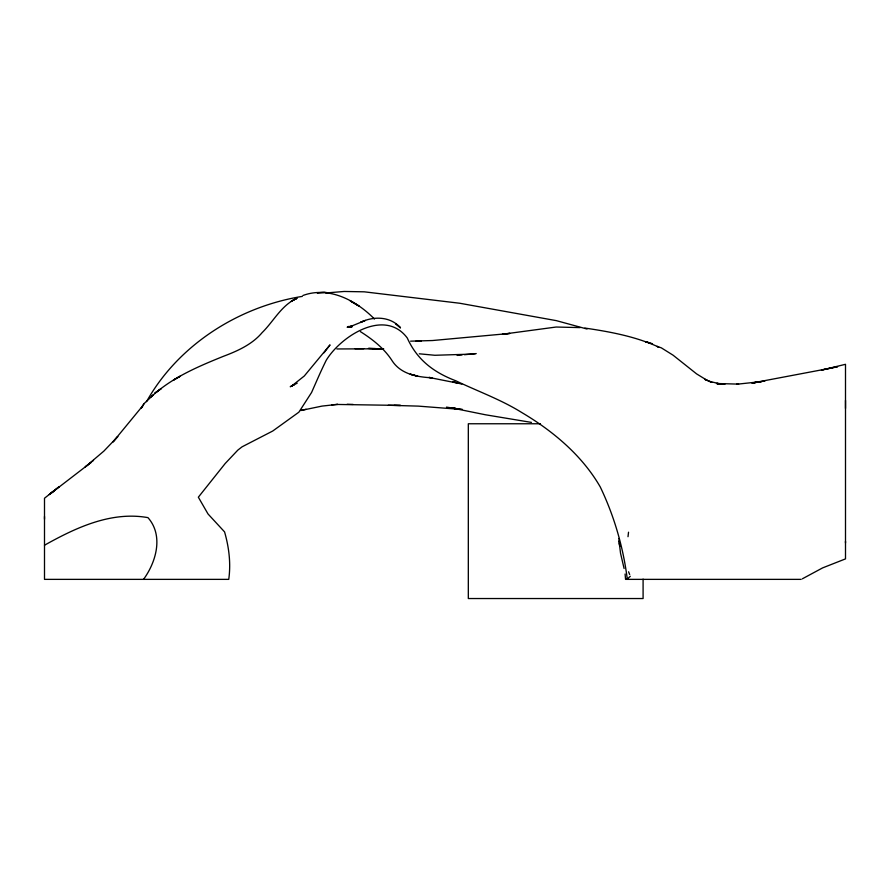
<?xml version="1.0" encoding="UTF-8"?>
<svg xmlns="http://www.w3.org/2000/svg" width="890" height="890" viewBox="0 0 890 890"><rect width="100%" height="100%" fill="white"/><g stroke="black" fill="none" stroke-linecap="round" stroke-linejoin="round"><path stroke-width="1.33" d="M44.5 519.226L44.5 516.467M845.5 543.011L845.5 541.287M628.006 536.703L628.529 532.198M845.5 400.367L845.5 408.432M143.535 579.368C156.162 562.068 163.771 535.558 147.963 517.635C111.161 511.049 75.772 527.703 44.5 545.225M146.527 401.646C178.311 344.864 238.642 306.627 302.355 296.381M144.069 403.615L141.332 407.998L144.069 403.615L153.258 394.993L151.267 396.773C171.625 377.738 197.981 366.591 223.501 356.278C237.608 350.972 252.193 344.419 262.094 332.66C273.664 321.323 281.418 305.192 296.815 298.395L291.286 301.198L296.971 298.239M324.016 352.796L330.034 344.886L304.302 375.992L291.508 386.16L294.323 384.558L290.24 386.727L297.204 383.167M142.723 405.807L112.997 441.963L117.814 436.534L103.885 451.085L85.184 466.994L91.637 462.01L49.306 494.573L54.223 490.624M626.883 579.368L630.309 576.286M92.293 461.398L93.528 460.397M53.99 490.813L59.107 486.719L44.5 498.233L44.5 579.368L228.752 579.368C230.988 563.348 228.997 547.361 224.569 531.897L208.015 513.964L198.348 497.199L225.215 463.479L237.853 450.095L242.091 446.813L272.74 431.016L298.873 412.181L311.589 392.457L317.641 378.717A456.726 456.726 0 0 1 326.218 360.294C340.903 336.12 384.769 307.784 407.275 338C417.154 359.983 433.897 372.476 455.936 380.842C477.897 391.355 500.925 399.554 521.696 412.493C552.779 430.882 582.038 455.313 600.249 486.93C614.211 516.011 623.289 547.361 627.317 579.368M802.346 578.812L822.649 567.876L845.5 558.887L845.5 364.31L821.414 370.118L837.579 366.702L829.435 368.393M365.467 320.445L360.684 322.258C373.611 316.006 390.499 316.306 400.433 327.765L395.816 323.804L400.433 327.765M364.144 320.956L349.848 326.786L352.473 325.974L347.145 327.22L350.949 326.586L348.034 326.608L351.85 327.064L350.593 326.752M302.956 295.48C329.033 285.901 356.334 300.531 374.479 319.043M301.232 410.412L322.002 406.096L337.577 404.383L331.892 404.861M300.598 410.557L306.071 409.278M829.658 368.349L751.872 383.067L764.888 380.998M759.86 381.81L753.507 382.778L761.417 381.599L736.775 384.235L738.656 384.124L716.472 383.501M457.16 355.422L462.032 354.932M464.447 354.709L475.271 353.708M470.654 354.098L476.239 353.586M325.784 292.988L344.141 291.464L364.255 291.82L459.696 303.245L556.35 320.645L587.033 329.022M469.775 354.176L434.876 355.277L419.279 353.797M324.539 292.343L317.085 292.81L326.063 292.332M352.128 326.53L348.034 326.608M410.613 341.159L432.473 340.536L509.926 333.427L502.461 334.24L556.15 327.031L580.147 327.609M336.898 404.449L400.589 405.428L394.137 405.362M336.865 348.958L382.4 348.791L372.91 348.657L377.66 348.735M415.93 341.137L421.282 341.07M355.021 348.691L363.732 348.669M383.724 348.858L377.883 348.735L382.722 348.824M540.441 423.762L468.318 423.762L468.318 598.536L643.092 598.536L643.092 579.112M801.134 579.368L625.548 579.368L625.091 574.017M388.329 405.262L418.289 406.118L460.408 409.378M347.167 404.271L353.085 404.427M374.267 348.613L379.151 348.758L368.716 348.424M368.438 348.413L378.662 348.724M459.607 409.011L462.077 409.222M716.606 383.523L724.883 384.324L717.229 383.546L721.056 384.08L709.808 381.465L704.78 379.34L711.878 382.344L709.808 381.465M717.229 383.546L722.98 384.135M457.137 408.733L453.444 408.332L456.893 408.733M456.726 408.688L453.021 408.232L458.239 408.988L451.697 407.932L485.439 414.773L531.441 422.405M584.886 328.065C610.006 331.725 635.638 336.498 658.734 347.1L657.054 346.399L661.303 347.834L673.074 355.188L696.614 373.9L706.994 380.275M446.469 407.119L452.565 408.098M457.06 383.023L428.936 377.427L432.006 377.816C417.455 377.049 401.401 374.356 392.534 361.385C384.625 348.735 372.799 339.491 360.372 331.603M461.81 384.146L453.01 381.777L457.716 383.045M652.515 343.718L645.45 341.682L649.778 342.939M628.585 571.792L629.664 574.506M624.09 568.51L620.541 553.28L619.351 543.49M618.995 540.986L619.729 546.271L618.962 538.45M54.59 490.39L49.484 494.406L54.59 490.39M156.829 391.7L154.893 393.091L161.09 388.719L156.829 391.7M177.711 377.616L173.483 380.075L180.058 376.314L177.711 377.616M417.655 376.17L410.357 374.212L417.655 376.17M358.381 305.693L350.248 300.887L359.026 306.104L358.381 305.693"/></g></svg>
